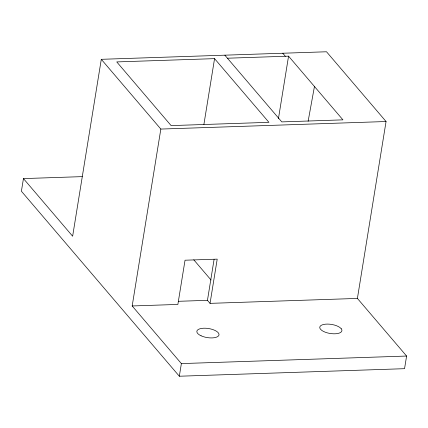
<?xml version="1.0" encoding="UTF-8"?>
<svg xmlns="http://www.w3.org/2000/svg" width="428" height="428" viewBox="0 0 428 428"><rect width="100%" height="100%" fill="white"/><g stroke="black" fill="none" stroke-linecap="round" stroke-linejoin="round"><path stroke-width="0.64" d="M23.449 178.594L21.4 191.23L179.327 376.228L404.551 368.685L406.6 356.048L357.407 298.428L386.061 121.525L326.516 51.772L101.292 59.315L72.637 236.219L23.449 178.594L82.262 176.625M179.327 376.228L181.376 363.591L132.182 305.966L160.837 129.069L101.292 59.315M203.899 124.452L214.562 58.641L116.748 61.916L171.114 125.602L268.928 122.328L214.562 58.641M357.407 298.428L210.046 303.361L207.457 300.328L214.086 259.405M210.046 303.361L217.21 259.138L185.035 260.213L177.871 304.436L132.182 305.966M278.435 118.684L288.563 56.164L227.429 58.213M308.128 121.279L314.452 86.493M160.837 129.069L386.061 121.525M178.567 301.296L207.457 300.328M181.376 363.591L406.6 356.048M288.563 56.164L342.93 119.851L281.801 121.9L224.839 55.18M282.758 53.238L285.348 56.271M193.788 259.807L211.047 280.024M341.26 328.752L339.912 327.5A11.219 4.58 9.2 0 0 325.687 324.156A11.219 4.58 9.2 0 0 320.433 329.153L321.781 330.405A11.219 4.58 9.2 0 0 336.007 333.744A11.219 4.58 9.2 0 0 341.26 328.752M201.09 335.793A11.219 4.58 9.2 0 0 218.927 335.194A11.219 4.58 9.2 0 0 203.798 328.212A11.219 4.58 9.2 0 0 201.09 335.793"/></g></svg>
